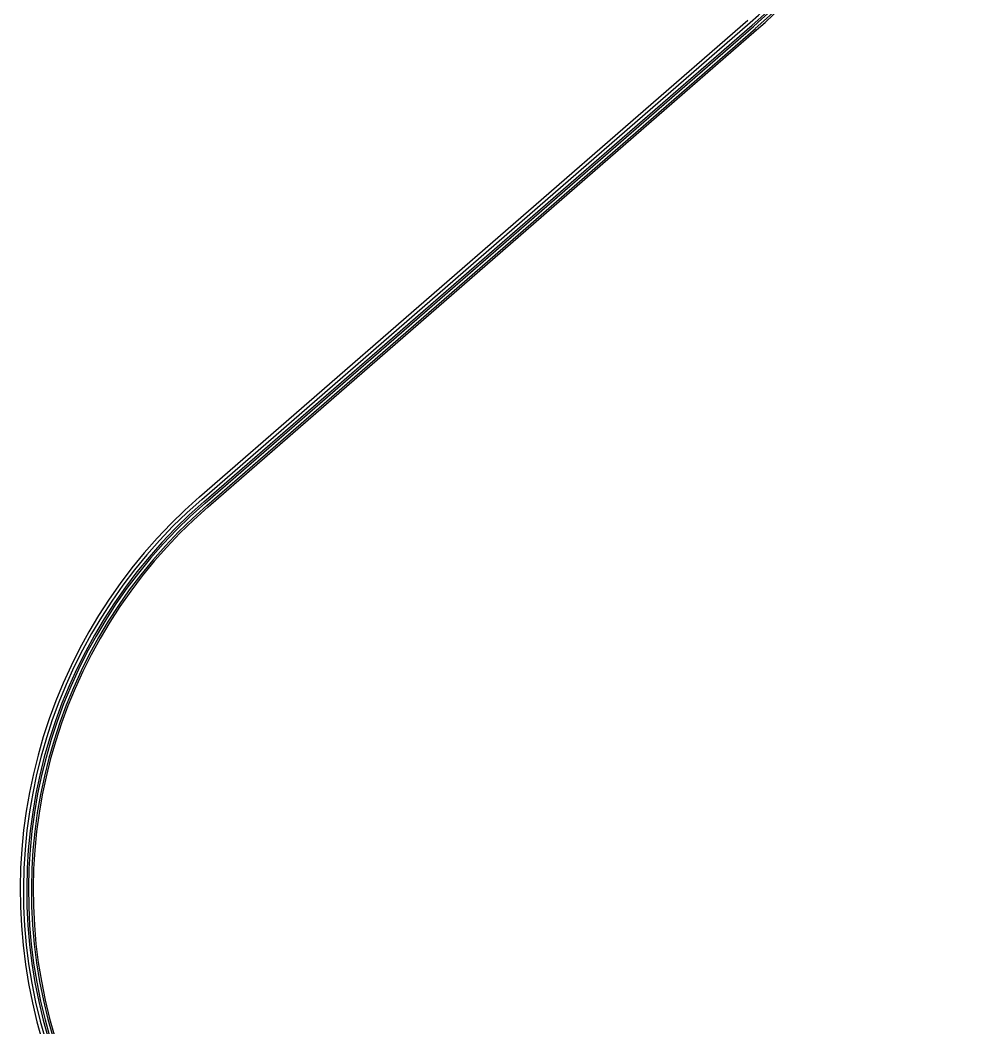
# Model space of a CAD drawing. Extents: x 809487 to 809680, y 818779 to 819225.
# Drawn here: x 809611.53 to 809624.56, y 818978.55 to 818992.44 of the extents above; entities that cross this region are included whole.
import ezdxf

# ---------------------------------------------------------------- set-up
doc = ezdxf.new("R2010")
doc.units = 0
doc.layers.add('F-Glazing', color=7, linetype='Continuous')
doc.layers.add('Plan Grid', color=7, linetype='Continuous')

msp = doc.modelspace()

# ---------------------------------------------------------------- linework, layer by layer
at = {"layer": 'F-Glazing'}
msp.add_line((809614.031, 818985.833), (809621.594, 818992.407), dxfattribs=at)
for centre, radius, start, end in [((809616.202, 818998.609), 8.218, 311, 18.9484), ((809618.72, 818980.439), 7.147, 131, 198.9388)]:
    msp.add_arc(centre, radius, start, end, dxfattribs=at)
at = {"layer": 'Plan Grid'}
for p, q in [((809614.002, 818985.867), (809621.564, 818992.441)), ((809614.061, 818985.799), (809621.623, 818992.373)), ((809614.077, 818985.78), (809621.639, 818992.354)), ((809614.103, 818985.75), (809621.666, 818992.324)), ((809614.12, 818985.731), (809621.682, 818992.305))]:
    msp.add_line(p, q, dxfattribs=at)
for centre, radius, start, end in [((809616.202, 818998.609), 8.263, 311, 18.9484), ((809616.202, 818998.609), 8.288, 311, 18.9484), ((809616.202, 818998.609), 8.328, 311, 18.9484), ((809616.202, 818998.609), 8.353, 311, 18.9484), ((809618.72, 818980.439), 7.192, 131, 198.9388), ((809618.72, 818980.439), 7.102, 131, 198.9388), ((809618.72, 818980.439), 7.077, 131, 198.9388), ((809618.72, 818980.439), 7.037, 131, 198.9388), ((809618.72, 818980.439), 7.012, 131, 198.9388)]:
    msp.add_arc(centre, radius, start, end, dxfattribs=at)

doc.saveas('drawing.dxf')
